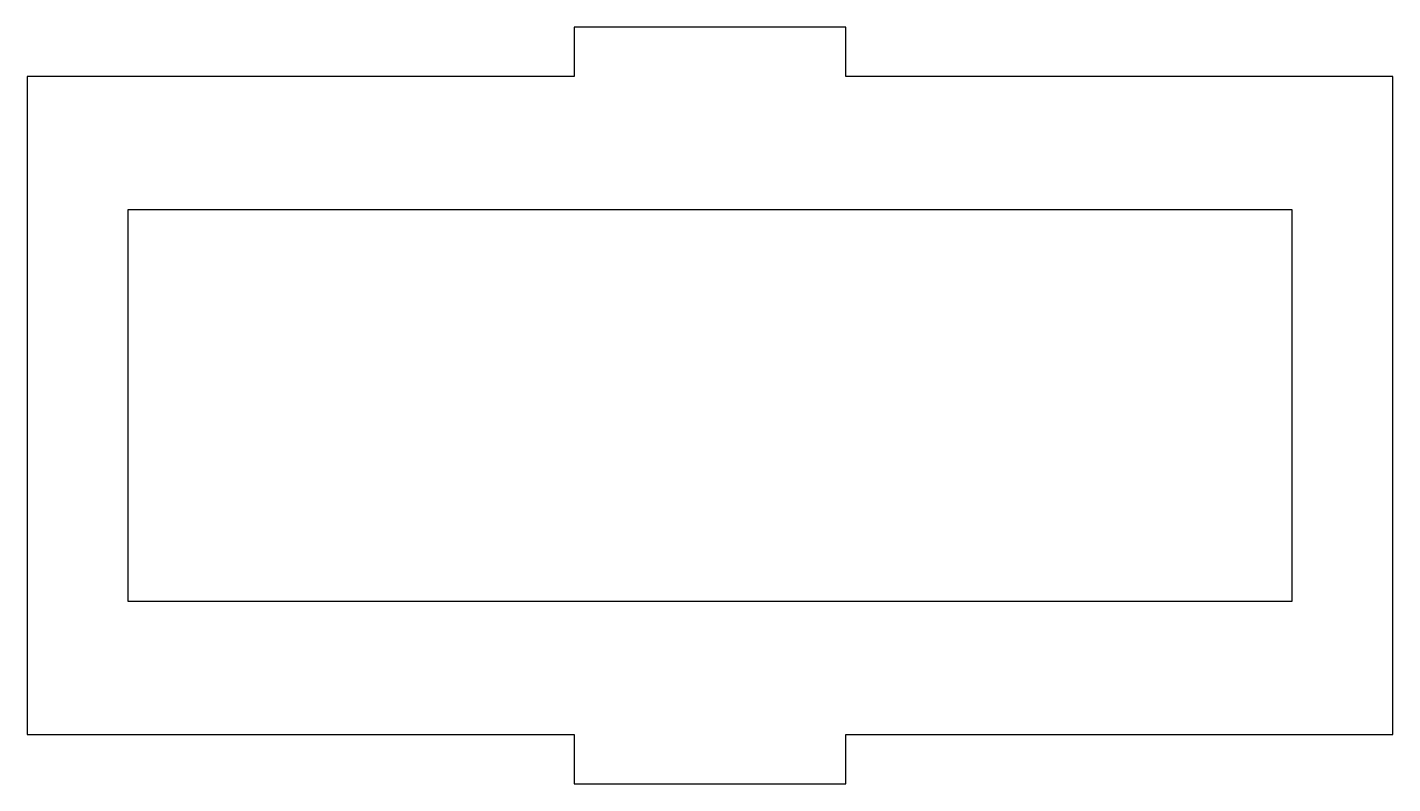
# Model space of a CAD drawing. Header units: millimetres. Extents: x -41.5 to 41.5, y 0 to 46.
import ezdxf

# ---------------------------------------------------------------- set-up
doc = ezdxf.new("R2010")
doc.units = ezdxf.units.MM
doc.layers.get('0').update_dxf_attribs({"linetype": 'CONTINUOUS'})

msp = doc.modelspace()

# ---------------------------------------------------------------- linework, layer by layer
for points in [[(-41.5, 3), (-8.259, 3), (-8.259, 0), (8.259, 0), (8.259, 3), (41.5, 3), (41.5, 43), (8.259, 43), (8.259, 46), (-8.259, 46), (-8.259, 43), (-41.5, 43)], [(-35.369, 34.926), (35.369, 34.926), (35.369, 11.074), (-35.369, 11.074)]]:
    msp.add_lwpolyline(points, close=True)

doc.saveas('drawing.dxf')
